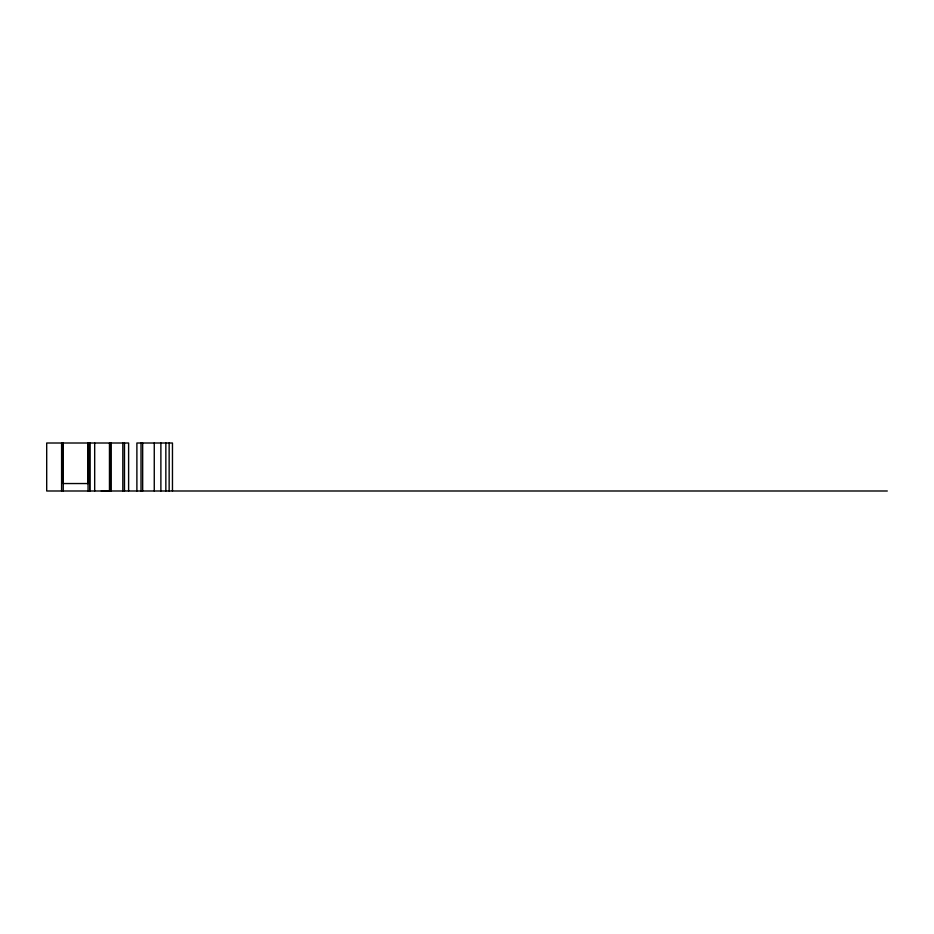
<?xml version="1.0" encoding="UTF-8"?>
<svg xmlns="http://www.w3.org/2000/svg" width="934" height="934" viewBox="0 0 934 934"><rect width="100%" height="100%" fill="white"/><g stroke="black" fill="none" stroke-linecap="round" stroke-linejoin="round"><path stroke-width="1.4" d="M63.243 490.992L63.243 443.008L63.243 483.543L88.065 483.543L88.065 443.008L88.065 490.992M109.582 490.992L109.582 443.008L109.582 490.992L101.304 490.992M111.239 490.992L111.239 443.008M124.479 490.992L124.479 443.008M887.3 490.992L46.7 490.992L46.7 443.008L128.612 443.008L128.612 490.992M172.463 490.992L172.463 443.008L136.889 443.008L136.889 490.992M169.147 443.008L169.147 490.992M165.843 443.008L165.843 490.992M160.882 443.008L160.882 490.992M154.262 443.008L154.262 490.992M142.668 443.008L142.668 490.992M141.022 443.008L141.022 490.992M122.821 443.008L122.821 490.992M94.684 443.008L94.684 490.992M61.597 443.008L61.597 490.992M89.722 443.008L89.722 490.992L89.722 443.008"/></g></svg>
